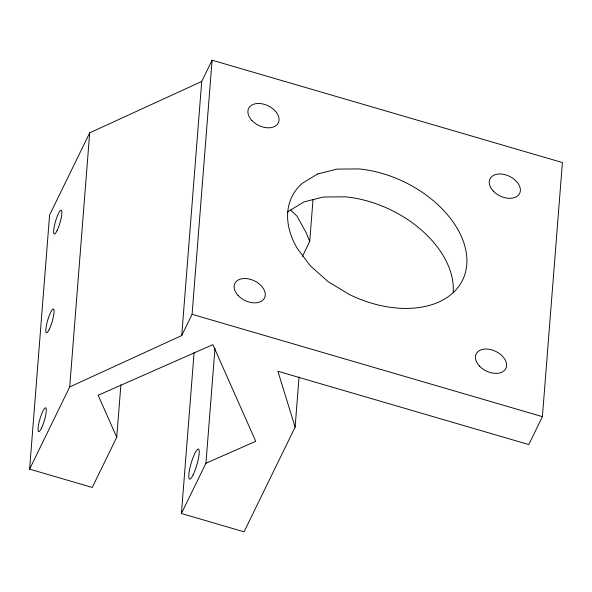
<?xml version="1.0" encoding="UTF-8"?>
<svg xmlns="http://www.w3.org/2000/svg" width="592" height="592" viewBox="0 0 592 592"><rect width="100%" height="100%" fill="white"/><g stroke="black" fill="none" stroke-linecap="round" stroke-linejoin="round"><path stroke-width="0.89" d="M120.894 384.741L116.757 437.222L92.256 487.453L29.6 469.145L49.595 215.044L89.695 132.845L201.724 81.452L212.091 60.192L562.4 162.548L542.405 416.65L528.789 444.562L277.9 371.258L295.112 427.143L244.052 531.808L181.426 513.508L194.109 352.395M29.6 469.145L69.701 386.946L89.695 132.845M69.701 386.946L181.722 335.553L201.724 81.452M181.722 335.553L192.089 314.3L212.091 60.192M181.426 513.508L205.935 463.277L214.992 348.192M295.112 427.143L299.056 376.971M302.431 256.417L309.72 241.462L313.027 199.497M205.935 463.277L255.744 441.306L212.861 344.648L98.139 395.256L116.757 437.222M192.089 314.3L542.405 416.65M290.591 210.034L297.006 216.132L306.02 232.434L309.72 241.462M287.268 212.476A94.979 62.619 26 0 1 288.659 211.211L303.94 201.916L323.299 197.018L345.395 196.833A94.979 62.619 26 0 1 453.154 292.485M317.556 174.011L302.275 183.298A94.979 62.619 26 0 0 297.162 248.24L310.326 265.845L328.057 281.585L349.139 294.379A94.979 62.619 26 0 0 466.77 264.58A94.979 62.619 26 0 0 359.011 168.927L336.907 169.105L317.556 174.011M193.155 474.791A15.695 2.967 -73.7 0 0 198.897 449.52A15.695 2.967 -73.7 0 0 189.943 467.887A15.695 2.967 -73.7 0 0 193.155 474.791M41.499 428.171A12.388 2.338 -73.7 0 0 46.043 408.221A12.388 2.338 -73.7 0 0 38.968 422.718A12.388 2.338 -73.7 0 0 41.499 428.171M57.091 230.547A12.388 2.338 -73.7 0 0 61.627 210.589A12.388 2.338 -73.7 0 0 54.553 225.093A12.388 2.338 -73.7 0 0 57.091 230.547M49.277 329.359A12.388 2.338 -73.7 0 0 53.813 309.401A12.388 2.338 -73.7 0 0 46.746 323.898A12.388 2.338 -73.7 0 0 49.277 329.359M479.379 365.974A16.517 10.893 26 0 0 505.827 368.52A16.517 10.893 26 0 0 487.845 349.117A16.517 10.893 26 0 0 479.379 365.974M493.158 190.92A16.517 10.893 26 0 0 519.606 193.473A16.517 10.893 26 0 0 501.624 174.07A16.517 10.893 26 0 0 493.158 190.92M251.837 120.413A16.517 10.893 26 0 0 278.284 122.958A16.517 10.893 26 0 0 260.302 103.556A16.517 10.893 26 0 0 251.837 120.413M238.058 295.46A16.517 10.893 26 0 0 264.506 298.013A16.517 10.893 26 0 0 246.524 278.603A16.517 10.893 26 0 0 238.058 295.46"/></g></svg>
